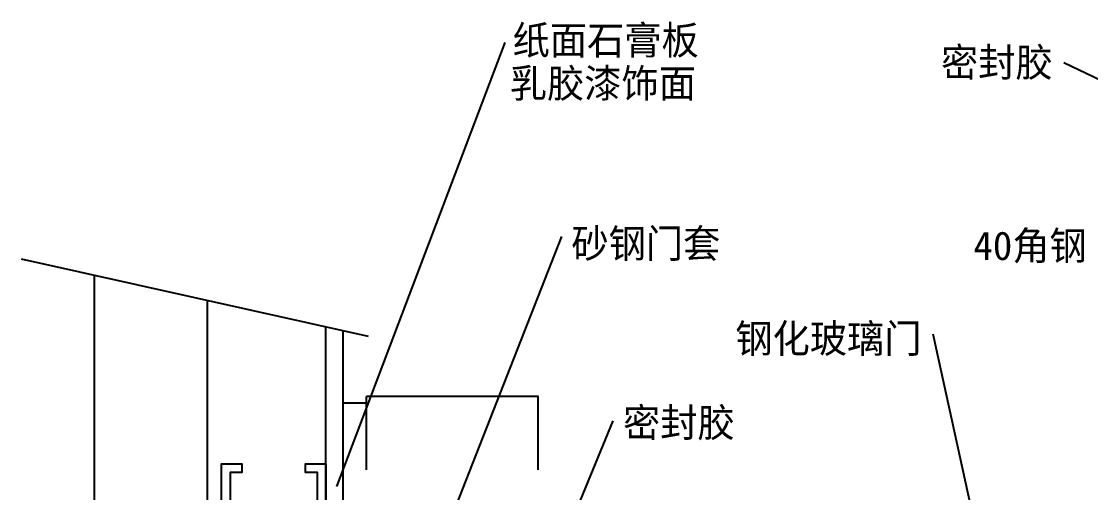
# Model space of a CAD drawing. Header units: metres. Extents: x -687 to 12991, y 0 to 20324.
# Drawn here: x -425 to 5548, y 10609 to 13242 of the extents above; entities that cross this region are included whole.
import ezdxf

# ---------------------------------------------------------------- set-up
doc = ezdxf.new("R2010")
doc.units = ezdxf.units.M
for name, color, linetype in [('2', 2, 'Continuous'), ('3', 3, 'Continuous'), ('4', 4, 'Continuous'), ('DIM', 3, 'Continuous'), ('TEXT', 3, 'Continuous')]:
    doc.layers.add(name, color=color, linetype=linetype)
doc.dimstyles.get("Standard").update_dxf_attribs({"dimtxt": 2.5, "dimasz": 2.5, "dimexe": 1.25, "dimexo": 0.625, "dimtad": 1, "dimcen": 2.5, "dimazin": 3, "dimtfac": 1, "dimtmove": 0, "dimatfit": 3})

# ---------------------------------------------------------------- blocks, each defined once
blk = doc.blocks.new('*D5')
for p, q in [((1436.71, 11108.8), (1372.46, 11108.8)), ((1372.71, 10736.6), (1372.71, 11108.8)), ((1502.96, 11108.8), (1438.71, 11108.8)), ((1502.71, 10736.6), (1502.71, 11108.8))]:
    blk.add_line(p, q)
at = {"layer": 'Defpoints'}
for p in [(1502.71, 11108.8), (1372.71, 10736.6), (1502.71, 10736.6)]:
    blk.add_point(p, dxfattribs=at)
at = {"layer": 'DIM', "insert": (1437.71, 11108.8), "char_height": 1, "attachment_point": 5}
blk.add_mtext('15', dxfattribs=at)
blk = doc.blocks.new('*D6')
for p, q in [((1981.21, 11147.01), (1502.46, 11147.01)), ((1502.71, 10736.6), (1502.71, 11147.01)), ((2462.96, 11147.01), (1984.21, 11147.01)), ((2462.71, 10736.6), (2462.71, 11147.01))]:
    blk.add_line(p, q)
at = {"layer": 'Defpoints'}
for p in [(2462.71, 11147.01), (1502.71, 10736.6), (2462.71, 10736.6)]:
    blk.add_point(p, dxfattribs=at)
at = {"layer": 'DIM', "insert": (1982.71, 11147.01), "char_height": 1, "attachment_point": 5}
blk.add_mtext('120', dxfattribs=at)

msp = doc.modelspace()

# ---------------------------------------------------------------- hatches: boundary and pattern name
at = {"layer": '3'}
h = msp.add_hatch(dxfattribs=at)
h.set_pattern_fill('ANSI31', scale=2000)
h.paths.add_polyline_path([(614.95, 10040.13), (233.77, 10040.13), (233.77, 10132.92), (614.95, 10132.92), (614.95, 11681.69), (-15.88, 11822.26), (-15.88, 6390.6), (419.31, 6390.6), (419.31, 6713.94), (83.58, 6713.94), (83.58, 6806.72), (419.31, 6806.72), (419.31, 7101.95), (614.95, 7277.21)])
h = msp.add_hatch(dxfattribs=at)
h.set_pattern_fill('AR-CONC', scale=100)
h.paths.add_polyline_path([(-15.88, 6390.6), (419.31, 6390.6), (419.31, 6713.94), (83.58, 6713.94), (83.58, 6806.72), (419.31, 6806.72), (419.31, 7101.95), (614.95, 7277.21), (614.95, 10040.13), (233.77, 10040.13), (233.77, 10132.92), (614.95, 10132.92), (614.95, 11681.69), (-15.88, 11822.26)])

# ---------------------------------------------------------------- linework, layer by layer
at = {"layer": '2'}
msp.add_line((614.95, 7277.21), (614.95, 11681.69), dxfattribs=at)
at = {"layer": '3'}
for p, q in [((1514.95, 11481.13), (-424.91, 11913.41)), ((-15.88, 5858.4), (-15.88, 11819.66))]:
    msp.add_line(p, q, dxfattribs=at)
msp.add_lwpolyline([(741.18, 10494.85), (1228.71, 10494.85), (1228.71, 10721.71), (1161.66, 10721.71), (1161.66, 10769.71), (1276.71, 10769.71), (1276.71, 10446.85), (693.18, 10446.85), (693.18, 10769.71), (805.68, 10769.71), (805.68, 10721.71), (741.18, 10721.71)], close=True, dxfattribs=at)
at = {"layer": '4'}
for p, q in [((1276.71, 10364.12), (1276.71, 11533.82)), ((1372.71, 10364.12), (1372.71, 11512.59))]:
    msp.add_line(p, q, dxfattribs=at)

# ---------------------------------------------------------------- texts
at = {"layer": 'TEXT'}
for s, p in [('纸面石膏板', (2319.08, 13056.81)), ('密封胶', (4712.15, 12933.21)), ('乳胶漆饰面', (2303.36, 12815.88)), ('砂钢门套', (2647.61, 11920.98)), ('40角钢', (4892.99, 11908.64)), ('钢化玻璃门', (3563.34, 11390.32)), ('密封胶', (2935.87, 10920.65))]:
    msp.add_text(s, height=160, dxfattribs=at).set_placement(p)

# ---------------------------------------------------------------- dimensions: what is measured, and where the dimension line sits
at = {"layer": 'DIM'}
for base, p1, p2, text, picture, middle in [((2462.71, 11147.01), (2462.71, 10736.6), (1502.71, 10736.6), '120', '*D6', (1982.71, 11147.01)), ((1502.71, 11108.8), (1502.71, 10736.6), (1372.71, 10736.6), '15', '*D5', (1437.71, 11108.8))]:
    dim = msp.add_linear_dim(base=base, p1=p1, p2=p2, text=text, dimstyle='Standard', dxfattribs=at)
    dim.commit()
    dim.dimension.update_dxf_attribs({"geometry": picture, "text_midpoint": middle})

# ---------------------------------------------------------------- leaders
at = {"layer": '3'}
for points in [[(7352.28, 12079.3), (5398.12, 13009.9)], [(1982.71, 10482.72), (2594.09, 12040.51)], [(5029.32, 9842.72), (4669.39, 11494.42)], [(2274.44, 9539.82), (2881.42, 11011.05)]]:
    msp.add_leader(points, dimstyle='Standard', dxfattribs=at)
at = {"layer": 'DIM'}
msp.add_leader([(1337.05, 10643.77), (2277.36, 13123.81)], dimstyle='Standard', dxfattribs=at)

doc.saveas('drawing.dxf')
